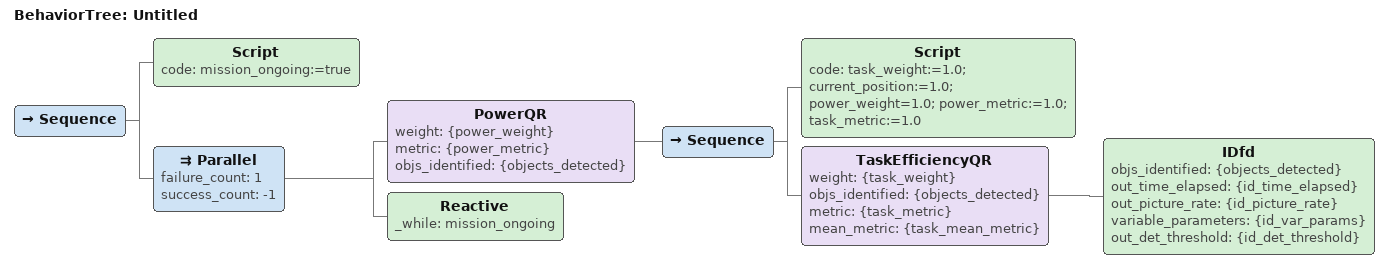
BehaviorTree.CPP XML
<root BTCPP_format="4">
  <BehaviorTree ID="Untitled">
   	<Sequence>
		<Script code="mission_ongoing:=true"/>
		<Parallel failure_count="1"
		      success_count="-1">
			<PowerQR weight="{power_weight}" metric="{power_metric}" objs_identified="{objects_detected}">
				<Sequence>
					<Script code="task_weight:=1.0; current_position:=1.0; power_weight=1.0; power_metric:=1.0; task_metric:=1.0" />
					<TaskEfficiencyQR weight="{task_weight}" objs_identified="{objects_detected}" metric="{task_metric}" mean_metric="{task_mean_metric}" >
						<IDfd objs_identified="{objects_detected}" out_time_elapsed="{id_time_elapsed}" out_picture_rate="{id_picture_rate}" variable_parameters="{id_var_params}" out_det_threshold="{id_det_threshold}"/>
					</TaskEfficiencyQR>
				</Sequence>
			</PowerQR>
			<Reactive _while="mission_ongoing" />
		</Parallel>
   	</Sequence>
  </BehaviorTree>
</root>
